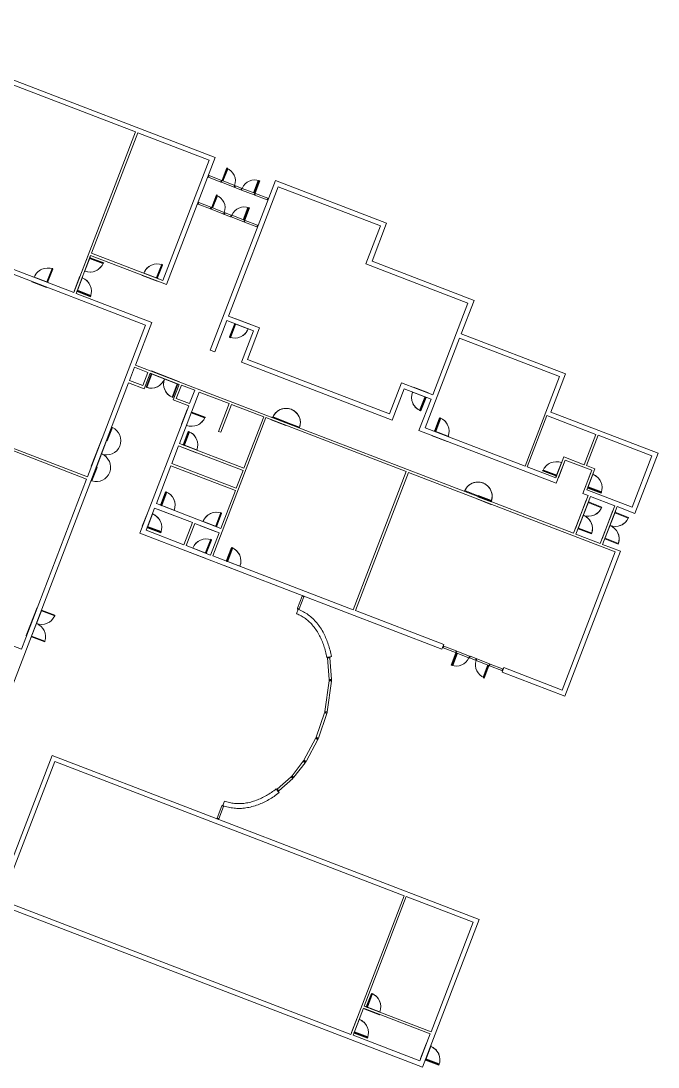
# Model space of a CAD drawing. Header units: inches. Extents: x -907 to 2508, y -1874 to 1367.
# Drawn here: x 902 to 2508, y -1874 to 762 of the extents above; entities that cross this region are included whole.
import ezdxf

# ---------------------------------------------------------------- set-up
doc = ezdxf.new("R2010")
doc.units = ezdxf.units.IN
doc.header["$MEASUREMENT"] = 0
for name, color, linetype, lineweight in [('A-DOOR', 31, 'Continuous', 15), ('A-DOOR-FRAM', 31, 'Continuous', 9), ('A-GLAZ-CWMG', 51, 'Continuous', 9), ('A-WALL', 113, 'Continuous', 15)]:
    doc.layers.add(name, color=color, linetype=linetype, lineweight=lineweight)

# ---------------------------------------------------------------- blocks, each defined once
blk = doc.blocks.new('Door-Double-Lite_CE_ - WD Door-2_ HM Frame-LG Lite-5164886-ROOF')
at = {"layer": 'A-DOOR'}
for p, q in [((-36, 8.3), (-72, 8.3)), ((-72, 8.3), (-72, 6.5)), ((-72, 6.5), (-36, 6.5)), ((-36, 6.5), (-36, 8.3)), ((72, 8.3), (36, 8.3)), ((36, 8.3), (36, 6.5)), ((36, 6.5), (72, 6.5)), ((72, 6.5), (72, 8.3))]:
    blk.add_line(p, q, dxfattribs=at)
at = {"layer": 'A-DOOR', "lineweight": 9}
for p in [(-36, 6.2), (36, 6.2)]:
    blk.add_line(p, (0, 6.5), dxfattribs=at)
for centre, start, end in [((-36, 6.5), 0.0012, 177.2157), ((36, 6.5), 2.7932, 179.9988), ((-36, 6.5), 359.5, 0), ((36, 6.5), 180, 180.5)]:
    blk.add_arc(centre, 36, start, end, dxfattribs=at)
at = {"layer": 'A-DOOR-FRAM'}
for p, q in [((-38, 6.5), (38, 6.5)), ((-38, 6), (-38, 6.5)), ((38, 6.5), (38, 6)), ((-38, -6.5), (-38, -6)), ((38, -6.5), (-38, -6.5)), ((38, -6), (38, -6.5))]:
    blk.add_line(p, q, dxfattribs=at)
blk = doc.blocks.new('Door-Single_CE_ - HM Door-2_ HM Frame-5252121-ROOF')
at = {"layer": 'A-DOOR'}
for p, q in [((18, 42.5), (16.25, 42.5)), ((16.25, 42.5), (16.25, 6.5)), ((18, 6.5), (18, 42.5)), ((16.25, 6.5), (18, 6.5))]:
    blk.add_line(p, q, dxfattribs=at)
at = {"layer": 'A-DOOR', "lineweight": 25}
for p, q in [((18, 42.5), (16.25, 42.5)), ((16.25, 42.5), (16.25, 6.5)), ((18, 6.5), (18, 42.5)), ((18, 6.5), (16.25, 6.5))]:
    blk.add_line(p, q, dxfattribs=at)
at = {"layer": 'A-DOOR', "lineweight": 9}
for end in [179.99883, 180.5, 180.5, 180.5]:
    blk.add_arc((18, 6.5), 36, 90, end, dxfattribs=at)
at = {"layer": 'A-DOOR-FRAM'}
for p, q in [((-20, 6.5), (20, 6.5)), ((-20, 6), (-20, 6.5)), ((20, 6.5), (20, 6)), ((-20, -6.5), (-20, -6)), ((20, -6.5), (-20, -6.5)), ((20, -6), (20, -6.5))]:
    blk.add_line(p, q, dxfattribs=at)
blk = doc.blocks.new('Door-Single_CE_ - HM Door-2_ HM Frame-5252126-ROOF')
at = {"layer": 'A-DOOR'}
for p, q in [((16.25, -39.5), (16.25, -3.5)), ((16.25, -3.5), (18, -3.5)), ((18, -3.5), (18, -39.5)), ((18, -39.5), (16.25, -39.5))]:
    blk.add_line(p, q, dxfattribs=at)
at = {"layer": 'A-DOOR', "lineweight": 25}
for p, q in [((16.25, -39.5), (16.25, -3.5)), ((18, -3.5), (16.25, -3.5)), ((18, -3.5), (18, -39.5)), ((18, -39.5), (16.25, -39.5))]:
    blk.add_line(p, q, dxfattribs=at)
at = {"layer": 'A-DOOR', "lineweight": 9}
for start in [179.5, 179.5, 179.5, 180.00117]:
    blk.add_arc((18, -3.5), 36, start, 270, dxfattribs=at)
at = {"layer": 'A-DOOR-FRAM'}
for p, q in [((-20, 3.5), (20, 3.5)), ((-20, 3), (-20, 3.5)), ((20, 3.5), (20, 3)), ((-20, -3.5), (-20, -3)), ((20, -3.5), (-20, -3.5)), ((20, -3), (20, -3.5))]:
    blk.add_line(p, q, dxfattribs=at)
blk = doc.blocks.new('Door-Single_CE_ - HM Door-2_ HM Frame-5252123-ROOF')
at = {"layer": 'A-DOOR'}
for p, q in [((18, 39.5), (16.25, 39.5)), ((16.25, 39.5), (16.25, 3.5)), ((18, 3.5), (18, 39.5)), ((16.25, 3.5), (18, 3.5))]:
    blk.add_line(p, q, dxfattribs=at)
at = {"layer": 'A-DOOR', "lineweight": 25}
for p, q in [((18, 39.5), (16.25, 39.5)), ((16.25, 39.5), (16.25, 3.5)), ((18, 3.5), (18, 39.5)), ((18, 3.5), (16.25, 3.5))]:
    blk.add_line(p, q, dxfattribs=at)
at = {"layer": 'A-DOOR', "lineweight": 9}
for end in [179.99883, 180.5, 180.5, 180.5]:
    blk.add_arc((18, 3.5), 36, 90, end, dxfattribs=at)
at = {"layer": 'A-DOOR-FRAM'}
for p, q in [((-20, 3.5), (20, 3.5)), ((-20, 3), (-20, 3.5)), ((20, 3.5), (20, 3)), ((-20, -3.5), (-20, -3)), ((20, -3.5), (-20, -3.5)), ((20, -3), (20, -3.5))]:
    blk.add_line(p, q, dxfattribs=at)
blk = doc.blocks.new('Rectangular Mullion - 4 1_2_ x 2_ Rectangular_CE_-5166279-ROOF')
at = {"layer": 'A-GLAZ-CWMG'}
for p, q in [((1491.8, 322.9), (1493.4, 327.1)), ((1522.6, 311), (1491.8, 322.9)), ((1493.4, 327.1), (1524.2, 315.2)), ((1524.2, 315.2), (1522.6, 311))]:
    blk.add_line(p, q, dxfattribs=at)
blk = doc.blocks.new('Rectangular Mullion - 4 1_2_ x 2_ Rectangular_CE_-5166287-ROOF')
at = {"layer": 'A-GLAZ-CWMG'}
for p, q in [((-2, -2.25), (-2, 2.25)), ((-2, 2.25), (0, 2.25)), ((0, 2.25), (0, -2.25)), ((0, -2.25), (-2, -2.25))]:
    blk.add_line(p, q, dxfattribs=at)
blk = doc.blocks.new('Rectangular Mullion - 4 1_2_ x 2_ Rectangular_CE_-5166288-ROOF')
at = {"layer": 'A-GLAZ-CWMG'}
for p, q in [((0, 2.25), (-2, 2.25)), ((-2, 2.25), (-2, -2.25)), ((0, -2.25), (0, 2.25)), ((-2, -2.25), (0, -2.25))]:
    blk.add_line(p, q, dxfattribs=at)
blk = doc.blocks.new('CW-Single_CE_ - Medium Style-5166289-ROOF')
at = {"layer": 'A-DOOR', "lineweight": 25}
for p, q in [((-17, 35.5), (-17, 2.25)), ((-14.5, 35.5), (-17, 35.5)), ((-14.5, 2.25), (-14.5, 35.5))]:
    blk.add_line(p, q, dxfattribs=at)
at = {"layer": 'A-DOOR', "lineweight": 9}
blk.add_arc((-17, 1.5), 34, 1.26749, 90, dxfattribs=at)
blk = doc.blocks.new('Rectangular Mullion - 4 1_2_ x 2_ Rectangular_CE_-5166282-ROOF')
at = {"layer": 'A-GLAZ-CWMG'}
for p, q in [((-1, -2.25), (-1, 2.25)), ((-1, 2.25), (1, 2.25)), ((1, 2.25), (1, -2.25)), ((1, -2.25), (-1, -2.25))]:
    blk.add_line(p, q, dxfattribs=at)
blk = doc.blocks.new('Rectangular Mullion - 4 1_2_ x 2_ Rectangular_CE_-5166283-ROOF')
at = {"layer": 'A-GLAZ-CWMG'}
for p, q in [((1407.5, 355.2), (1409.1, 359.4)), ((1439.3, 343), (1407.5, 355.2)), ((1409.1, 359.4), (1440.9, 347.2)), ((1440.9, 347.2), (1439.3, 343))]:
    blk.add_line(p, q, dxfattribs=at)
blk = doc.blocks.new('CW-Single_CE_ - Medium Style-5166291-ROOF')
at = {"layer": 'A-DOOR', "lineweight": 25}
for p, q in [((-17, -35.5), (-17, -2.25)), ((-14.5, -2.25), (-14.5, -35.5)), ((-14.5, -35.5), (-17, -35.5))]:
    blk.add_line(p, q, dxfattribs=at)
at = {"layer": 'A-DOOR', "lineweight": 9}
blk.add_arc((-17, -1.5), 34, 270, 358.73251, dxfattribs=at)
blk = doc.blocks.new('Rectangular Mullion - 4 1_2_ x 2_ Rectangular_CE_-5166285-ROOF')
at = {"layer": 'A-GLAZ-CWMG'}
for p, q in [((1441.1, 342.3), (1442.8, 346.5)), ((1442.8, 346.5), (1457.9, 340.7)), ((1456.3, 336.5), (1441.1, 342.3)), ((1457.9, 340.7), (1456.3, 336.5))]:
    blk.add_line(p, q, dxfattribs=at)
blk = doc.blocks.new('Door-Single_CE_ - WD Door-2_ HM Frame-5252157-ROOF')
at = {"layer": 'A-DOOR'}
for p, q in [((18, 42.5), (16, 42.5)), ((16, 42.5), (16, 6.5)), ((18, 6.5), (18, 42.5)), ((16, 6.5), (18, 6.5))]:
    blk.add_line(p, q, dxfattribs=at)
at = {"layer": 'A-DOOR', "lineweight": 25}
for p, q in [((18, 42.5), (16, 42.5)), ((16, 42.5), (16, 6.5)), ((18, 6.5), (18, 42.5)), ((18, 6.5), (16, 6.5))]:
    blk.add_line(p, q, dxfattribs=at)
at = {"layer": 'A-DOOR', "lineweight": 9}
for end in [179.9988, 180.5, 180.5, 180.5]:
    blk.add_arc((18, 6.5), 36, 90, end, dxfattribs=at)
at = {"layer": 'A-DOOR-FRAM'}
for p, q in [((-20, 6.5), (20, 6.5)), ((-20, 6), (-20, 6.5)), ((20, 6.5), (20, 6)), ((-20, -6.5), (-20, -6)), ((20, -6.5), (-20, -6.5)), ((20, -6), (20, -6.5))]:
    blk.add_line(p, q, dxfattribs=at)
blk = doc.blocks.new('Door-Single_CE_ - WD Door-2_ HM Frame-5252153-ROOF')
at = {"layer": 'A-DOOR'}
for p, q in [((16, -42.5), (16, -6.5)), ((16, -6.5), (18, -6.5)), ((18, -6.5), (18, -42.5)), ((18, -42.5), (16, -42.5))]:
    blk.add_line(p, q, dxfattribs=at)
at = {"layer": 'A-DOOR', "lineweight": 25}
for p, q in [((16, -42.5), (16, -6.5)), ((18, -6.5), (16, -6.5)), ((18, -6.5), (18, -42.5)), ((18, -42.5), (16, -42.5))]:
    blk.add_line(p, q, dxfattribs=at)
at = {"layer": 'A-DOOR', "lineweight": 9}
for start in [179.5, 179.5, 179.5, 180.0012]:
    blk.add_arc((18, -6.5), 36, start, 270, dxfattribs=at)
at = {"layer": 'A-DOOR-FRAM'}
for p, q in [((-20, 6.5), (20, 6.5)), ((-20, 6), (-20, 6.5)), ((20, 6.5), (20, 6)), ((-20, -6.5), (-20, -6)), ((20, -6.5), (-20, -6.5)), ((20, -6), (20, -6.5))]:
    blk.add_line(p, q, dxfattribs=at)
blk = doc.blocks.new('Door-Single_CE_ - HM Door-2_ HM Frame-5252122-ROOF')
at = {"layer": 'A-DOOR'}
for p, q in [((16.25, -42.5), (16.25, -6.5)), ((16.25, -6.5), (18, -6.5)), ((18, -6.5), (18, -42.5)), ((18, -42.5), (16.25, -42.5))]:
    blk.add_line(p, q, dxfattribs=at)
at = {"layer": 'A-DOOR', "lineweight": 25}
for p, q in [((16.25, -42.5), (16.25, -6.5)), ((18, -6.5), (16.25, -6.5)), ((18, -6.5), (18, -42.5)), ((18, -42.5), (16.25, -42.5))]:
    blk.add_line(p, q, dxfattribs=at)
at = {"layer": 'A-DOOR', "lineweight": 9}
for start in [179.5, 179.5, 179.5, 180.00117]:
    blk.add_arc((18, -6.5), 36, start, 270, dxfattribs=at)
at = {"layer": 'A-DOOR-FRAM'}
for p, q in [((-20, 6.5), (20, 6.5)), ((-20, 6), (-20, 6.5)), ((20, 6.5), (20, 6)), ((-20, -6.5), (-20, -6)), ((20, -6.5), (-20, -6.5)), ((20, -6), (20, -6.5))]:
    blk.add_line(p, q, dxfattribs=at)
blk = doc.blocks.new('Door-Double-Lite_CE_ - WD Door-2_ HM Frame-LG Lite-5167115-ROOF')
at = {"layer": 'A-DOOR'}
for p, q in [((-36, 39.5), (-36, 3.5)), ((-34.2, 39.5), (-36, 39.5)), ((-34.2, 3.5), (-34.2, 39.5)), ((36, 39.5), (34.2, 39.5)), ((34.2, 39.5), (34.2, 3.5)), ((36, 3.5), (36, 39.5)), ((-36, 3.5), (-34.2, 3.5)), ((34.2, 3.5), (36, 3.5))]:
    blk.add_line(p, q, dxfattribs=at)
at = {"layer": 'A-DOOR', "lineweight": 9}
for p, q in [((-36, 3.2), (-36, 39.5)), ((36, 3.2), (36, 39.5))]:
    blk.add_line(p, q, dxfattribs=at)
for centre, start, end in [((-36, 3.5), 359.5, 90), ((-36, 3.5), 0.0012, 87.2067), ((36, 3.5), 90, 180.5), ((36, 3.5), 92.7843, 179.9988)]:
    blk.add_arc(centre, 36, start, end, dxfattribs=at)
at = {"layer": 'A-DOOR-FRAM'}
for p, q in [((-38, 3.5), (38, 3.5)), ((-38, 3), (-38, 3.5)), ((38, 3.5), (38, 3)), ((-38, -3.5), (-38, -3)), ((38, -3.5), (-38, -3.5)), ((38, -3), (38, -3.5))]:
    blk.add_line(p, q, dxfattribs=at)
blk = doc.blocks.new('Door-Single_CE_ - HM Door-2_ HM Frame-5252124-ROOF')
at = {"layer": 'A-DOOR', "lineweight": 25}
for p, q in [((-18, 3.5), (-18, 5.25)), ((-18, 5.25), (18, 5.25)), ((18, 3.5), (-18, 3.5)), ((18, 3.5), (18, 5.25))]:
    blk.add_line(p, q, dxfattribs=at)
at = {"layer": 'A-DOOR'}
for p, q in [((54, 5.25), (18, 5.25)), ((18, 5.25), (18, 3.5)), ((18, 3.5), (54, 3.5)), ((54, 3.5), (54, 5.25))]:
    blk.add_line(p, q, dxfattribs=at)
at = {"layer": 'A-DOOR', "lineweight": 9}
for start, end in [(0, 179.99884), (0, 180.5), (180, 180.5), (180, 180.5)]:
    blk.add_arc((18, 3.5), 36, start, end, dxfattribs=at)
at = {"layer": 'A-DOOR-FRAM'}
for p, q in [((-20, 3.5), (20, 3.5)), ((-20, 3), (-20, 3.5)), ((20, 3.5), (20, 3)), ((-20, -3.5), (-20, -3)), ((20, -3.5), (-20, -3.5)), ((20, -3), (20, -3.5))]:
    blk.add_line(p, q, dxfattribs=at)
blk = doc.blocks.new('Door-Single_CE_ - HM Door-2_ HM Frame-5252125-ROOF')
at = {"layer": 'A-DOOR', "lineweight": 25}
for p, q in [((-18, -3.5), (-18, -5.25)), ((18, -3.5), (-18, -3.5)), ((-18, -5.25), (18, -5.25)), ((18, -3.5), (18, -5.25))]:
    blk.add_line(p, q, dxfattribs=at)
at = {"layer": 'A-DOOR'}
for p, q in [((18, -3.5), (54, -3.5)), ((18, -5.25), (18, -3.5)), ((54, -5.25), (18, -5.25)), ((54, -3.5), (54, -5.25))]:
    blk.add_line(p, q, dxfattribs=at)
at = {"layer": 'A-DOOR', "lineweight": 9}
for start, end in [(179.5, 360), (179.5, 180), (179.5, 180), (180.00116, 360)]:
    blk.add_arc((18, -3.5), 36, start, end, dxfattribs=at)
at = {"layer": 'A-DOOR-FRAM'}
for p, q in [((-20, 3.5), (20, 3.5)), ((-20, 3), (-20, 3.5)), ((20, 3.5), (20, 3)), ((-20, -3.5), (-20, -3)), ((20, -3.5), (-20, -3.5)), ((20, -3), (20, -3.5))]:
    blk.add_line(p, q, dxfattribs=at)
blk = doc.blocks.new('Rectangular Mullion - 4 1_2_ x 2_ Rectangular_CE_-5162069-ROOF')
at = {"layer": 'A-GLAZ-CWMG'}
for p, q in [((701.2, -1387.2), (702.8, -1383)), ((732, -1399.1), (701.2, -1387.2)), ((702.8, -1383), (733.6, -1394.9)), ((733.6, -1394.9), (732, -1399.1))]:
    blk.add_line(p, q, dxfattribs=at)
blk = doc.blocks.new('Rectangular Mullion - 4 1_2_ x 2_ Rectangular_CE_-5161800-ROOF')
at = {"layer": 'A-GLAZ-CWMG'}
for p, q in [((-2, -2.25), (-2, 2.25)), ((-2, 2.25), (0, 2.25)), ((0, 2.25), (0, -2.25)), ((0, -2.25), (-2, -2.25))]:
    blk.add_line(p, q, dxfattribs=at)
blk = doc.blocks.new('Rectangular Mullion - 4 1_2_ x 2_ Rectangular_CE_-5161801-ROOF')
at = {"layer": 'A-GLAZ-CWMG'}
for p, q in [((0, 2.25), (-2, 2.25)), ((-2, 2.25), (-2, -2.25)), ((0, -2.25), (0, 2.25)), ((-2, -2.25), (0, -2.25))]:
    blk.add_line(p, q, dxfattribs=at)
blk = doc.blocks.new('CW-Single_CE_ - Medium Style-5162126-ROOF')
at = {"layer": 'A-DOOR', "lineweight": 25}
for p, q in [((-17, -35.5), (-17, -2.25)), ((-14.5, -2.25), (-14.5, -35.5)), ((-14.5, -35.5), (-17, -35.5))]:
    blk.add_line(p, q, dxfattribs=at)
at = {"layer": 'A-DOOR', "lineweight": 9}
blk.add_arc((-17, -1.5), 34, 270, 358.73251, dxfattribs=at)
blk = doc.blocks.new('Rectangular Mullion - 4 1_2_ x 2_ Rectangular_CE_-5161853-ROOF')
at = {"layer": 'A-GLAZ-CWMG'}
for p, q in [((-1, -2.25), (-1, 2.25)), ((-1, 2.25), (1, 2.25)), ((1, 2.25), (1, -2.25)), ((1, -2.25), (-1, -2.25))]:
    blk.add_line(p, q, dxfattribs=at)
blk = doc.blocks.new('Rectangular Mullion - 4 1_2_ x 2_ Rectangular_CE_-5161927-ROOF')
at = {"layer": 'A-GLAZ-CWMG'}
for p, q in [((733.8, -1399.8), (735.4, -1395.6)), ((735.4, -1395.6), (767.2, -1407.8)), ((765.6, -1412), (733.8, -1399.8)), ((767.2, -1407.8), (765.6, -1412))]:
    blk.add_line(p, q, dxfattribs=at)
blk = doc.blocks.new('CW-Single_CE_ - Medium Style-5162120-ROOF')
at = {"layer": 'A-DOOR', "lineweight": 25}
for p, q in [((-17, 35.5), (-17, 2.25)), ((-14.5, 35.5), (-17, 35.5)), ((-14.5, 2.25), (-14.5, 35.5))]:
    blk.add_line(p, q, dxfattribs=at)
at = {"layer": 'A-DOOR', "lineweight": 9}
blk.add_arc((-17, 1.5), 34, 1.26749, 90, dxfattribs=at)
blk = doc.blocks.new('Rectangular Mullion - 4 1_2_ x 2_ Rectangular_CE_-5162117-ROOF')
at = {"layer": 'A-GLAZ-CWMG'}
for p, q in [((767.4, -1412.7), (769.1, -1408.5)), ((782.6, -1418.5), (767.4, -1412.7)), ((769.1, -1408.5), (784.2, -1414.3)), ((784.2, -1414.3), (782.6, -1418.5))]:
    blk.add_line(p, q, dxfattribs=at)
blk = doc.blocks.new('Rectangular Mullion - 6_ x 2_ Rectangular_CE_-5168748-ROOF')
at = {"layer": 'A-GLAZ-CWMG'}
for p, q in [((1675.2, -842.8), (1681.1, -842.4)), ((1679, -897.7), (1675.2, -842.8)), ((1681.1, -842.4), (1685, -897.3)), ((1685, -897.3), (1679, -897.7))]:
    blk.add_line(p, q, dxfattribs=at)
blk = doc.blocks.new('Rectangular Mullion - 6_ x 2_ Rectangular_CE_-5168535-ROOF')
at = {"layer": 'A-GLAZ-CWMG'}
for p, q in [((-2, -2.25), (-2, 3.75)), ((-2, 3.75), (0, 3.75)), ((0, 3.75), (0, -2.25)), ((0, -2.25), (-2, -2.25))]:
    blk.add_line(p, q, dxfattribs=at)
blk = doc.blocks.new('Rectangular Mullion - 6_ x 2_ Rectangular_CE_-5168536-ROOF')
at = {"layer": 'A-GLAZ-CWMG'}
for p, q in [((0, 3.75), (-2, 3.75)), ((-2, 3.75), (-2, -2.25)), ((0, -2.25), (0, 3.75)), ((-2, -2.25), (0, -2.25))]:
    blk.add_line(p, q, dxfattribs=at)
blk = doc.blocks.new('Rectangular Mullion - 6_ x 2_ Rectangular_CE_-5168968-ROOF')
at = {"layer": 'A-GLAZ-CWMG'}
for p, q in [((1668, -978.1), (1678.9, -900.9)), ((1684.8, -901.7), (1674, -979)), ((1678.9, -900.9), (1684.8, -901.7)), ((1674, -979), (1668, -978.1))]:
    blk.add_line(p, q, dxfattribs=at)
blk = doc.blocks.new('Rectangular Mullion - 6_ x 2_ Rectangular_CE_-5169120-ROOF')
at = {"layer": 'A-GLAZ-CWMG'}
for p, q in [((1646.1, -1042.8), (1667.3, -981.3)), ((1672.9, -983.3), (1651.8, -1044.7)), ((1667.3, -981.3), (1672.9, -983.3)), ((1651.8, -1044.7), (1646.1, -1042.8))]:
    blk.add_line(p, q, dxfattribs=at)
blk = doc.blocks.new('Rectangular Mullion - 6_ x 2_ Rectangular_CE_-5169251-ROOF')
at = {"layer": 'A-GLAZ-CWMG'}
for p, q in [((1615.6, -1100.6), (1644.8, -1045.9)), ((1650.1, -1048.7), (1620.9, -1103.5)), ((1644.8, -1045.9), (1650.1, -1048.7)), ((1620.9, -1103.5), (1615.6, -1100.6))]:
    blk.add_line(p, q, dxfattribs=at)
blk = doc.blocks.new('Rectangular Mullion - 6_ x 2_ Rectangular_CE_-5169409-ROOF')
at = {"layer": 'A-GLAZ-CWMG'}
for p, q in [((1585.5, -1139.7), (1613.8, -1103.4)), ((1613.8, -1103.4), (1618.6, -1107.1)), ((1618.6, -1107.1), (1590.2, -1143.4)), ((1590.2, -1143.4), (1585.5, -1139.7))]:
    blk.add_line(p, q, dxfattribs=at)
blk = doc.blocks.new('Rectangular Mullion - 6_ x 2_ Rectangular_CE_-5169534-ROOF')
at = {"layer": 'A-GLAZ-CWMG'}
for p, q in [((1548.4, -1173.4), (1583.2, -1142.1)), ((1587.3, -1146.6), (1552.4, -1177.9)), ((1583.2, -1142.1), (1587.3, -1146.6)), ((1552.4, -1177.9), (1548.4, -1173.4))]:
    blk.add_line(p, q, dxfattribs=at)
blk = doc.blocks.new('Rectangular Mullion - 4 1_2_ x 2_ Rectangular_CE_-5169578-ROOF')
at = {"layer": 'A-GLAZ-CWMG'}
for p, q in [((1599.6, -717.8), (1611.2, -687.4)), ((1615.4, -689.1), (1603.8, -719.4)), ((1611.2, -687.4), (1615.4, -689.1)), ((1603.8, -719.4), (1599.6, -717.8))]:
    blk.add_line(p, q, dxfattribs=at)
blk = doc.blocks.new('Door-Double_CE_ - WD Door-2_ HM Frame-5214421-ROOF')
at = {"layer": 'A-DOOR'}
for p, q in [((-34.25, 42.5), (-36, 42.5)), ((-36, 42.5), (-36, 6.5)), ((-34.25, 6.5), (-34.25, 42.5)), ((36, 42.5), (34.25, 42.5)), ((34.25, 42.5), (34.25, 6.5)), ((36, 6.5), (36, 42.5)), ((-36, 6.5), (-34.25, 6.5)), ((34.25, 6.5), (36, 6.5))]:
    blk.add_line(p, q, dxfattribs=at)
at = {"layer": 'A-DOOR', "lineweight": 9}
for centre, start, end in [((-36, 6.5), 0.00117, 87.20673), ((36, 6.5), 92.78435, 179.99883)]:
    blk.add_arc(centre, 36, start, end, dxfattribs=at)
at = {"layer": 'A-DOOR-FRAM'}
for p, q in [((-38, 6.5), (-36, 6.5)), ((-38, 6), (-38, 6.5)), ((-34.25, 6.5), (34.25, 6.5)), ((36, 6.5), (38, 6.5)), ((38, 6.5), (38, 6)), ((-38, -6.5), (-38, -6)), ((38, -6.5), (-38, -6.5)), ((38, -6), (38, -6.5))]:
    blk.add_line(p, q, dxfattribs=at)

msp = doc.modelspace()

# ---------------------------------------------------------------- linework, layer by layer
at = {"layer": 'A-WALL'}
for p, q in [((496.1, 761.7), (1392, 417.8)), ((1191, 482.1), (503, 746.2)), ((1216.4, -4.9), (-190.4, 535.2)), ((1035.7, 77.4), (1191, 482.1)), ((1196.6, 480), (1080.2, 176.5)), ((1376.4, 410.9), (1196.6, 480)), ((1260, 107.5), (1376.4, 410.9)), ((1392, 417.8), (1269, 97.6)), ((1379.4, -67.7), (1543.4, 359.7)), ((1550.3, 344.2), (1425.2, 18.3)), ((1543.4, 359.7), (1823.7, 252.1)), ((1808.2, 245.2), (1550.3, 344.2)), ((1771.5, 149.4), (1808.2, 245.2)), ((1823.7, 252.1), (1787, 156.3)), ((745.2, 188.9), (1035.7, 77.4)), ((1078, 170.9), (1041.3, 75.2)), ((1269, 97.6), (1078, 170.9)), ((1080.2, 176.5), (1260, 107.5)), ((2028.5, 50.7), (1771.5, 149.4)), ((1787, 156.3), (2044.1, 57.6)), ((1041.3, 75.2), (1231.9, 2)), ((2044.1, 57.6), (2011.9, -26.2)), ((1940, -179.8), (2028.5, 50.7)), ((1231.9, 2), (1190.8, -105.1)), ((1420.9, 7.1), (1390.6, -72)), ((1488.1, -18.7), (1420.9, 7.1)), ((1425.2, 18.3), (1503.6, -11.8)), ((1069.9, -386.7), (1216.4, -4.9)), ((1457.7, -97.8), (1488.1, -18.7)), ((1503.6, -11.8), (1473.2, -90.9)), ((2011.9, -26.2), (2274.7, -127.1)), ((2007.6, -37.4), (1921, -263)), ((2259.2, -134), (2007.6, -37.4)), ((1390.6, -72), (1379.4, -67.7)), ((1190.8, -105.1), (2295.2, -529)), ((1838.2, -243.9), (1457.7, -97.8)), ((1473.2, -90.9), (1831.3, -228.4)), ((1188.7, -110.7), (1175.8, -144.1)), ((1222.3, -123.6), (1188.7, -110.7)), ((1209.5, -157), (1222.3, -123.6)), ((1227.9, -125.7), (1212.9, -164.7)), ((1300.9, -153.8), (1227.9, -125.7)), ((2274.7, -127.1), (2237.7, -223.5)), ((1173.7, -149.7), (784.9, -1162.6)), ((1212.9, -164.7), (1173.7, -149.7)), ((1175.8, -144.1), (1209.5, -157)), ((1286, -192.8), (1300.9, -153.8)), ((1306.5, -155.9), (1293.7, -189.3)), ((1340.1, -168.8), (1306.5, -155.9)), ((1831.3, -228.4), (1861.5, -149.7)), ((1861.5, -149.7), (1940, -179.8)), ((2172.6, -359.6), (2259.2, -134)), ((1351.3, -173.1), (1301.6, -302.8)), ((1327.3, -202.2), (1340.1, -168.8)), ((1427, -202.2), (1351.3, -173.1)), ((1868.4, -165.2), (1838.2, -243.9)), ((1935.7, -191.1), (1868.4, -165.2)), ((1202.2, -528.3), (1325.2, -207.8)), ((1325.2, -207.8), (1286, -192.8)), ((1293.7, -189.3), (1327.3, -202.2)), ((1400.1, -272.2), (1427, -202.2)), ((1432.6, -204.3), (1405.7, -274.4)), ((1514, -235.6), (1432.6, -204.3)), ((1905.4, -269.9), (1935.7, -191.1)), ((1464.2, -365.2), (1514, -235.6)), ((2227.8, -232.5), (2178.2, -361.8)), ((2351, -279.8), (2227.8, -232.5)), ((2237.7, -223.5), (2507.9, -327.2)), ((706, -247), (1069.9, -386.7)), ((1067.7, -392.3), (709.5, -254.7)), ((1519.6, -237.7), (1385.9, -585.9)), ((1873.2, -373.5), (1519.6, -237.7)), ((1921, -263), (2172.6, -359.6)), ((1405.7, -274.4), (1400.1, -272.2)), ((2251.3, -402.7), (1905.4, -269.9)), ((2321.6, -356.4), (2351, -279.8)), ((2356.6, -282), (2327.2, -358.5)), ((2492.4, -334.1), (2356.6, -282)), ((1299.4, -308.4), (1282.2, -353.2)), ((1462, -370.8), (1299.4, -308.4)), ((1301.6, -302.8), (1464.2, -365.2)), ((2250, -389.4), (2270.3, -336.7)), ((2270.3, -336.7), (2321.6, -356.4)), ((2442.8, -463.5), (2492.4, -334.1)), ((2507.9, -327.2), (2449.7, -479)), ((1280.1, -358.8), (1243.5, -454.2)), ((1442.7, -421.3), (1280.1, -358.8)), ((1282.2, -353.2), (1444.8, -415.7)), ((2178.2, -361.8), (2250, -389.4)), ((2273.7, -344.4), (2251.3, -402.7)), ((2340.9, -370.2), (2273.7, -344.4)), ((2327.2, -358.5), (2348.7, -366.8)), ((2348.7, -366.8), (2328.4, -419.6)), ((903.3, -820.6), (1067.7, -392.3)), ((1444.8, -415.7), (1462, -370.8)), ((1739.5, -721.7), (1873.2, -373.5)), ((1878.8, -375.6), (1745.1, -723.8)), ((2399.7, -575.6), (1878.8, -375.6)), ((2318.5, -428.7), (2340.9, -370.2)), ((1406.1, -516.6), (1442.7, -421.3)), ((2328.4, -419.6), (2442.8, -463.5)), ((2295.2, -529), (2331.8, -433.8)), ((2337.4, -435.9), (2300.8, -531.2)), ((2331.8, -433.8), (2318.5, -428.7)), ((2399, -459.6), (2337.4, -435.9)), ((1239.2, -465.4), (1217.7, -521.4)), ((1334.6, -502), (1239.2, -465.4)), ((1243.5, -454.2), (1406.1, -516.6)), ((2362.4, -554.8), (2399, -459.6)), ((2404.6, -461.7), (2368.1, -557)), ((2449.7, -479), (2404.6, -461.7)), ((1217.7, -521.4), (1313.1, -558)), ((1313.1, -558), (1334.6, -502)), ((1340.2, -504.1), (1318.7, -560.1)), ((1401.8, -527.8), (1340.2, -504.1)), ((1963.3, -820.5), (1202.2, -528.3)), ((1380.3, -583.8), (1401.8, -527.8)), ((2300.8, -531.2), (2362.4, -554.8)), ((1318.7, -560.1), (1380.3, -583.8)), ((2266.1, -923.8), (2399.7, -575.6)), ((2413.1, -574.3), (2273, -939.3)), ((2368.1, -557), (2413.1, -574.3)), ((1385.9, -585.9), (1739.5, -721.7)), ((1601, -720.5), (1596.7, -731.7)), ((1745.1, -723.8), (1967.6, -809.2)), ((818.8, -788.2), (903.3, -820.6)), ((1963.3, -820.5), (1967.6, -809.2)), ((1672.9, -841.7), (1684.7, -839.5)), ((2119.1, -867.4), (2114.8, -878.6)), ((2119.1, -867.4), (2266.1, -923.8)), ((2273, -939.3), (2114.8, -878.6)), ((837.9, -1460.4), (980.6, -1088.6)), ((987.5, -1104.1), (853.4, -1453.5)), ((980.6, -1088.6), (2057.2, -1501.8)), ((1867.8, -1442), (987.5, -1104.1)), ((1553.1, -1182.3), (1545.7, -1172.8)), ((1415.5, -1203.6), (1411.2, -1214.8)), ((1733.7, -1791.4), (1867.8, -1442)), ((1873.4, -1444.1), (1767.5, -1720)), ((2041.7, -1508.7), (1873.4, -1444.1)), ((1914.4, -1873.6), (837.9, -1460.4)), ((853.4, -1453.5), (1733.7, -1791.4)), ((2057.2, -1501.8), (1914.4, -1873.6)), ((1935.8, -1784.6), (2041.7, -1508.7)), ((1765.3, -1725.6), (1739.3, -1793.5)), ((1933.6, -1790.2), (1765.3, -1725.6)), ((1767.5, -1720), (1935.8, -1784.6)), ((1907.5, -1858.1), (1933.6, -1790.2)), ((1739.3, -1793.5), (1907.5, -1858.1))]:
    msp.add_line(p, q, dxfattribs=at)
for points, knots in [([(1596.7, -731.7), (1600.7, -733.2), (1608.4, -736.8), (1619.3, -743.7), (1629.5, -752.2), (1638.9, -762.3), (1647.4, -773.8), (1654.7, -786.1), (1660.7, -799.1), (1665.7, -812.4), (1669.8, -826.6), (1671.9, -836.5), (1672.9, -841.7)], [1.5707963, 1.5707963, 1.5707963, 1.5707963, 1.6548908, 1.7389852, 1.8230797, 1.9071741, 1.9912686, 2.075363, 2.1489457, 2.2225283, 2.296111, 2.3696936, 2.3696936, 2.3696936, 2.3696936]), ([(1684.7, -839.5), (1683.7, -834.2), (1681.4, -823.6), (1677.1, -808.6), (1671.8, -794.5), (1665.3, -780.6), (1657.5, -767.2), (1648.2, -754.6), (1637.8, -743.5), (1626.4, -734), (1614.2, -726.2), (1605.5, -722.2), (1601, -720.5)], [-2.3696936, -2.3696936, -2.3696936, -2.3696936, -2.296111, -2.2225283, -2.1489457, -2.075363, -1.9912686, -1.9071741, -1.8230797, -1.7389852, -1.6548908, -1.5707963, -1.5707963, -1.5707963, -1.5707963]), ([(1411.2, -1214.8), (1415.7, -1216.5), (1424.9, -1219.3), (1439.2, -1221.7), (1454, -1222.3), (1469.1, -1221), (1484.5, -1217.9), (1499.2, -1213.2), (1513.4, -1207.2), (1526.8, -1200.2), (1540.1, -1191.9), (1548.8, -1185.6), (1553.1, -1182.3)], [1.5707963, 1.5707963, 1.5707963, 1.5707963, 1.6548908, 1.7389852, 1.8230797, 1.9071741, 1.9912686, 2.075363, 2.1489457, 2.2225283, 2.296111, 2.3696936, 2.3696936, 2.3696936, 2.3696936]), ([(1545.7, -1172.8), (1541.6, -1176), (1533.4, -1182), (1520.8, -1189.8), (1508.2, -1196.3), (1495.1, -1201.9), (1481.4, -1206.2), (1467.4, -1209.1), (1453.7, -1210.3), (1440.4, -1209.8), (1427.6, -1207.6), (1419.5, -1205.1), (1415.5, -1203.6)], [-2.3696936, -2.3696936, -2.3696936, -2.3696936, -2.296111, -2.2225283, -2.1489457, -2.075363, -1.9912686, -1.9071741, -1.8230797, -1.7389852, -1.6548908, -1.5707963, -1.5707963, -1.5707963, -1.5707963])]:
    msp.add_open_spline(points, degree=3, knots=knots, dxfattribs=at)

# ---------------------------------------------------------------- block references
at = {"layer": 'A-DOOR', "lineweight": 25}
for name, p, rotation in [('CW-Single_CE_ - Medium Style-5166289-ROOF', (1424.2, 351.2), 338.9999999999993), ('CW-Single_CE_ - Medium Style-5166291-ROOF', (1474.9, 331.8), 158.9999999999992), ('CW-Single_CE_ - Medium Style-5166289-ROOF', (1398.1, 283.3), 338.9999999999993), ('CW-Single_CE_ - Medium Style-5166291-ROOF', (1448.8, 263.8), 158.9999999999992), ('CW-Single_CE_ - Medium Style-5162126-ROOF', (2015.9, -834.2), 338.9999999999993), ('CW-Single_CE_ - Medium Style-5162120-ROOF', (2066.5, -853.6), 158.9999999999993)]:
    msp.add_blockref(name, p, dxfattribs=dict(at, rotation=rotation))
at = {"layer": 'A-DOOR', "lineweight": 9}
for name, p, rotation in [('Door-Single_CE_ - HM Door-2_ HM Frame-5252126-ROOF', (1066.6, 149.6), 68.99999999999937), ('Door-Single_CE_ - HM Door-2_ HM Frame-5252123-ROOF', (1227.8, 116.7), 338.9999999999993), ('Door-Single_CE_ - HM Door-2_ HM Frame-5252121-ROOF', (950.4, 103.7), 338.9999999999993), ('Door-Single_CE_ - HM Door-2_ HM Frame-5252123-ROOF', (1047.1, 98.7), 248.9999999999994), ('Door-Single_CE_ - WD Door-2_ HM Frame-5252157-ROOF', (1460.3, -1.6), 158.9999999999993), ('Door-Single_CE_ - WD Door-2_ HM Frame-5252153-ROOF', (1908, -174), 338.9999999999995), ('Door-Single_CE_ - HM Door-2_ HM Frame-5252124-ROOF', (1552.4, -247.1), 338.9999999999993), ('Door-Single_CE_ - HM Door-2_ HM Frame-5252122-ROOF', (1320, -238), 68.99999999999935), ('Door-Single_CE_ - HM Door-2_ HM Frame-5252122-ROOF', (1959.9, -284.4), 158.9999999999992), ('Door-Single_CE_ - HM Door-2_ HM Frame-5252126-ROOF', (1327.6, -316), 158.9999999999992), ('Door-Single_CE_ - HM Door-2_ HM Frame-5252126-ROOF', (2261.1, -369), 248.9999999999994), ('Door-Single_CE_ - HM Door-2_ HM Frame-5252125-ROOF', (2069.4, -445.6), 158.9999999999993), ('Door-Single_CE_ - HM Door-2_ HM Frame-5252123-ROOF', (2334.2, -396.1), 248.9999999999994), ('Door-Single_CE_ - HM Door-2_ HM Frame-5252122-ROOF', (1269.3, -470.5), 158.9999999999992), ('Door-Single_CE_ - HM Door-2_ HM Frame-5252121-ROOF', (1221.4, -494.9), 248.9999999999994), ('Door-Single_CE_ - HM Door-2_ HM Frame-5252121-ROOF', (1375.9, -511.4), 338.9999999999993), ('Door-Single_CE_ - HM Door-2_ HM Frame-5252121-ROOF', (1350.1, -578.6), 338.9999999999993), ('Door-Single_CE_ - WD Door-2_ HM Frame-5252153-ROOF', (1435.1, -611.3), 158.9999999999992), ('Door-Single_CE_ - HM Door-2_ HM Frame-5252126-ROOF', (1788.8, -1731.4), 158.9999999999992), ('Door-Single_CE_ - HM Door-2_ HM Frame-5252123-ROOF', (1745.4, -1769.1), 248.9999999999994), ('Door-Single_CE_ - HM Door-2_ HM Frame-5252121-ROOF', (1922.5, -1836), 248.9999999999994)]:
    msp.add_blockref(name, p, dxfattribs=dict(at, rotation=rotation))
at = {"layer": 'A-DOOR'}
for name, p, rotation in [('Door-Double-Lite_CE_ - WD Door-2_ HM Frame-LG Lite-5167115-ROOF', (1265.5, -137), 158.9999999999993), ('Door-Double-Lite_CE_ - WD Door-2_ HM Frame-LG Lite-5164886-ROOF', (1099.2, -326.9), 248.9999999999994), ('Door-Double-Lite_CE_ - WD Door-2_ HM Frame-LG Lite-5167115-ROOF', (2316.3, -482.5), 248.9999999999993), ('Door-Double-Lite_CE_ - WD Door-2_ HM Frame-LG Lite-5167115-ROOF', (2383.5, -508.3), 248.9999999999993), ('Door-Double_CE_ - WD Door-2_ HM Frame-5214421-ROOF', (935.4, -753.7), 248.9999999999994)]:
    msp.add_blockref(name, p, dxfattribs=dict(at, rotation=rotation))
at = {"layer": 'A-GLAZ-CWMG'}
for name, p, rotation in [('Rectangular Mullion - 4 1_2_ x 2_ Rectangular_CE_-5166288-ROOF', (1373.8, 370.6), 158.9999999999992), ('Rectangular Mullion - 4 1_2_ x 2_ Rectangular_CE_-5166288-ROOF', (1347.7, 302.6), 158.9999999999992), ('Rectangular Mullion - 4 1_2_ x 2_ Rectangular_CE_-5161801-ROOF', (1614.1, -686.4), 68.99999999999945), ('Rectangular Mullion - 4 1_2_ x 2_ Rectangular_CE_-5161801-ROOF', (1965.5, -814.9), 158.9999999999993), ('Rectangular Mullion - 6_ x 2_ Rectangular_CE_-5168536-ROOF', (1678.8, -840.6), 93.99999999999932), ('Rectangular Mullion - 6_ x 2_ Rectangular_CE_-5168536-ROOF', (1682.9, -899.4), 81.99999999999942), ('Rectangular Mullion - 6_ x 2_ Rectangular_CE_-5168536-ROOF', (1671.5, -980.6), 70.99999999999936), ('Rectangular Mullion - 6_ x 2_ Rectangular_CE_-5168536-ROOF', (1649, -1045.9), 61.99999999999932), ('Rectangular Mullion - 6_ x 2_ Rectangular_CE_-5168536-ROOF', (1618, -1104.2), 51.99999999999937), ('Rectangular Mullion - 6_ x 2_ Rectangular_CE_-5168536-ROOF', (1587.2, -1143.6), 41.95636439727255), ('Rectangular Mullion - 4 1_2_ x 2_ Rectangular_CE_-5169578-ROOF', (3012.2, -1935.3), 180), ('Rectangular Mullion - 4 1_2_ x 2_ Rectangular_CE_-5161801-ROOF', (1398.1, -1248.9), 248.9999999999994)]:
    msp.add_blockref(name, p, dxfattribs=dict(at, rotation=rotation))
for name, p in [('Rectangular Mullion - 4 1_2_ x 2_ Rectangular_CE_-5166279-ROOF', (-116.9, 44.9)), ('Rectangular Mullion - 4 1_2_ x 2_ Rectangular_CE_-5166283-ROOF', (0, 0)), ('Rectangular Mullion - 4 1_2_ x 2_ Rectangular_CE_-5166285-ROOF', (0, 0)), ('Rectangular Mullion - 4 1_2_ x 2_ Rectangular_CE_-5166283-ROOF', (50.6, -19.4)), ('Rectangular Mullion - 4 1_2_ x 2_ Rectangular_CE_-5166279-ROOF', (0, 0)), ('Rectangular Mullion - 4 1_2_ x 2_ Rectangular_CE_-5166279-ROOF', (-143, -23)), ('Rectangular Mullion - 4 1_2_ x 2_ Rectangular_CE_-5166283-ROOF', (-26.1, -67.9)), ('Rectangular Mullion - 4 1_2_ x 2_ Rectangular_CE_-5166285-ROOF', (-26.1, -67.9)), ('Rectangular Mullion - 4 1_2_ x 2_ Rectangular_CE_-5166283-ROOF', (24.6, -87.4)), ('Rectangular Mullion - 4 1_2_ x 2_ Rectangular_CE_-5166279-ROOF', (-26.1, -67.9)), ('Rectangular Mullion - 4 1_2_ x 2_ Rectangular_CE_-5169578-ROOF', (0, 0)), ('Rectangular Mullion - 4 1_2_ x 2_ Rectangular_CE_-5162069-ROOF', (1265.4, 569.6)), ('Rectangular Mullion - 6_ x 2_ Rectangular_CE_-5168748-ROOF', (0, 0)), ('Rectangular Mullion - 4 1_2_ x 2_ Rectangular_CE_-5161927-ROOF', (1265.4, 569.6)), ('Rectangular Mullion - 4 1_2_ x 2_ Rectangular_CE_-5162117-ROOF', (1265.4, 569.6)), ('Rectangular Mullion - 4 1_2_ x 2_ Rectangular_CE_-5161927-ROOF', (1316, 550.1)), ('Rectangular Mullion - 4 1_2_ x 2_ Rectangular_CE_-5162069-ROOF', (1382.3, 524.7)), ('Rectangular Mullion - 6_ x 2_ Rectangular_CE_-5168968-ROOF', (0, 0)), ('Rectangular Mullion - 6_ x 2_ Rectangular_CE_-5169120-ROOF', (0, 0)), ('Rectangular Mullion - 6_ x 2_ Rectangular_CE_-5169251-ROOF', (0, 0)), ('Rectangular Mullion - 6_ x 2_ Rectangular_CE_-5169409-ROOF', (0, 0)), ('Rectangular Mullion - 6_ x 2_ Rectangular_CE_-5169534-ROOF', (0, 0))]:
    msp.add_blockref(name, p, dxfattribs=at)
at = {"layer": 'A-GLAZ-CWMG', "extrusion": (0, 0, -1)}
for name, p, rotation in [('Rectangular Mullion - 4 1_2_ x 2_ Rectangular_CE_-5166282-ROOF', (-1407.4, 357.7), 201.0000000000007), ('Rectangular Mullion - 4 1_2_ x 2_ Rectangular_CE_-5166282-ROOF', (-1441, 344.8), 201.0000000000007), ('Rectangular Mullion - 4 1_2_ x 2_ Rectangular_CE_-5166282-ROOF', (-1458.1, 338.2), 201.0000000000007), ('Rectangular Mullion - 4 1_2_ x 2_ Rectangular_CE_-5166282-ROOF', (-1491.7, 325.3), 201.0000000000007), ('Rectangular Mullion - 4 1_2_ x 2_ Rectangular_CE_-5166282-ROOF', (-1381.3, 289.7), 201.0000000000007), ('Rectangular Mullion - 4 1_2_ x 2_ Rectangular_CE_-5166287-ROOF', (-1525.3, 312.4), 201.0000000000007), ('Rectangular Mullion - 4 1_2_ x 2_ Rectangular_CE_-5166282-ROOF', (-1414.9, 276.8), 201.0000000000007), ('Rectangular Mullion - 4 1_2_ x 2_ Rectangular_CE_-5166282-ROOF', (-1432, 270.3), 201.0000000000007), ('Rectangular Mullion - 4 1_2_ x 2_ Rectangular_CE_-5166282-ROOF', (-1465.6, 257.4), 201.0000000000007), ('Rectangular Mullion - 4 1_2_ x 2_ Rectangular_CE_-5166287-ROOF', (-1499.2, 244.5), 201.0000000000007), ('Rectangular Mullion - 4 1_2_ x 2_ Rectangular_CE_-5161800-ROOF', (-1601, -720.5), 291.0000000000005), ('Rectangular Mullion - 4 1_2_ x 2_ Rectangular_CE_-5161853-ROOF', (-1999.1, -827.8), 201.0000000000007), ('Rectangular Mullion - 4 1_2_ x 2_ Rectangular_CE_-5161853-ROOF', (-2032.7, -840.7), 201.0000000000007), ('Rectangular Mullion - 4 1_2_ x 2_ Rectangular_CE_-5161853-ROOF', (-2049.7, -847.2), 201.0000000000007), ('Rectangular Mullion - 4 1_2_ x 2_ Rectangular_CE_-5161853-ROOF', (-2083.3, -860.1), 201.0000000000007), ('Rectangular Mullion - 4 1_2_ x 2_ Rectangular_CE_-5161800-ROOF', (-2116.9, -873), 201.0000000000007), ('Rectangular Mullion - 6_ x 2_ Rectangular_CE_-5168535-ROOF', (-1682.9, -899.4), 266.0000000000007), ('Rectangular Mullion - 6_ x 2_ Rectangular_CE_-5168535-ROOF', (-1671.5, -980.6), 278.0000000000006), ('Rectangular Mullion - 6_ x 2_ Rectangular_CE_-5168535-ROOF', (-1649, -1045.9), 289.0000000000006), ('Rectangular Mullion - 6_ x 2_ Rectangular_CE_-5168535-ROOF', (-1618, -1104.2), 298.0000000000007), ('Rectangular Mullion - 6_ x 2_ Rectangular_CE_-5168535-ROOF', (-1587.2, -1143.6), 308.0000000000006), ('Rectangular Mullion - 6_ x 2_ Rectangular_CE_-5168535-ROOF', (-1549.4, -1177.6), 318.0436356027274), ('Rectangular Mullion - 4 1_2_ x 2_ Rectangular_CE_-5161800-ROOF', (-1411.2, -1214.8), 111.0000000000005)]:
    msp.add_blockref(name, p, dxfattribs=dict(at, rotation=rotation))

doc.saveas('drawing.dxf')
